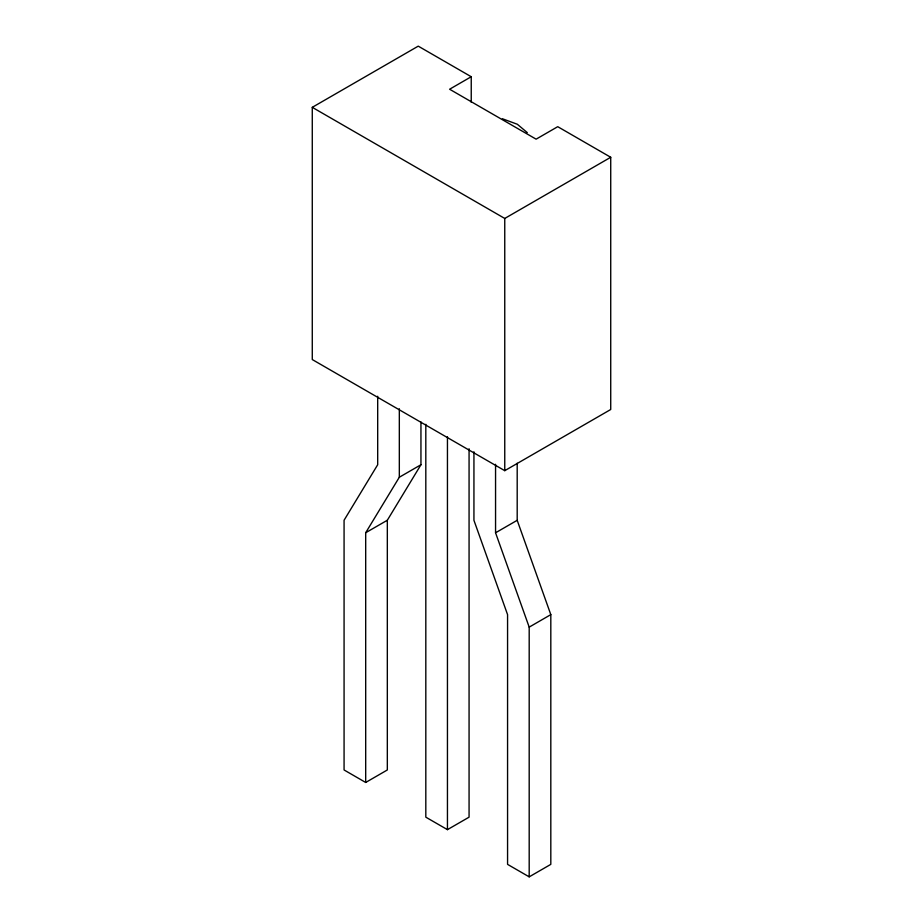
<?xml version="1.0" encoding="UTF-8"?>
<svg xmlns="http://www.w3.org/2000/svg" width="923" height="923" viewBox="0 0 923 923"><rect width="100%" height="100%" fill="white"/><g stroke="black" fill="none" stroke-linecap="round" stroke-linejoin="round"><path stroke-width="1.38" d="M420.946 464.742L387.325 520.249L387.325 769.967L365.693 782.462L365.693 532.733L399.324 477.237L420.946 464.742L420.946 421.938M471.238 76.736L449.605 89.231L536.113 139.165L557.734 126.682L610.726 157.279L610.726 409.5L504.754 470.672L312.274 359.555L312.274 107.333L418.246 46.15L471.238 76.736L471.238 102.28M312.274 107.333L504.754 218.451L610.726 157.279M365.693 532.733L387.325 520.249M517.192 520.307L550.812 614.637L550.812 864.366L529.191 876.85L529.191 627.132L495.559 532.79L517.192 520.307L517.192 463.231M529.191 627.132L550.812 614.637M425.815 424.303L425.815 817.167L447.447 829.65L469.069 817.167L469.069 448.763M502.4 118.755L517.33 124.259L527.298 132.624M365.693 782.462L344.071 769.967L344.071 520.249L377.692 464.742L377.692 396.255M529.191 876.85L507.569 864.366L507.569 614.637L473.937 520.307L473.937 451.809M504.754 218.451L504.754 470.672M495.559 464.304L495.559 532.79M447.447 436.787L447.447 829.65M399.324 408.739L399.324 477.237"/></g></svg>
